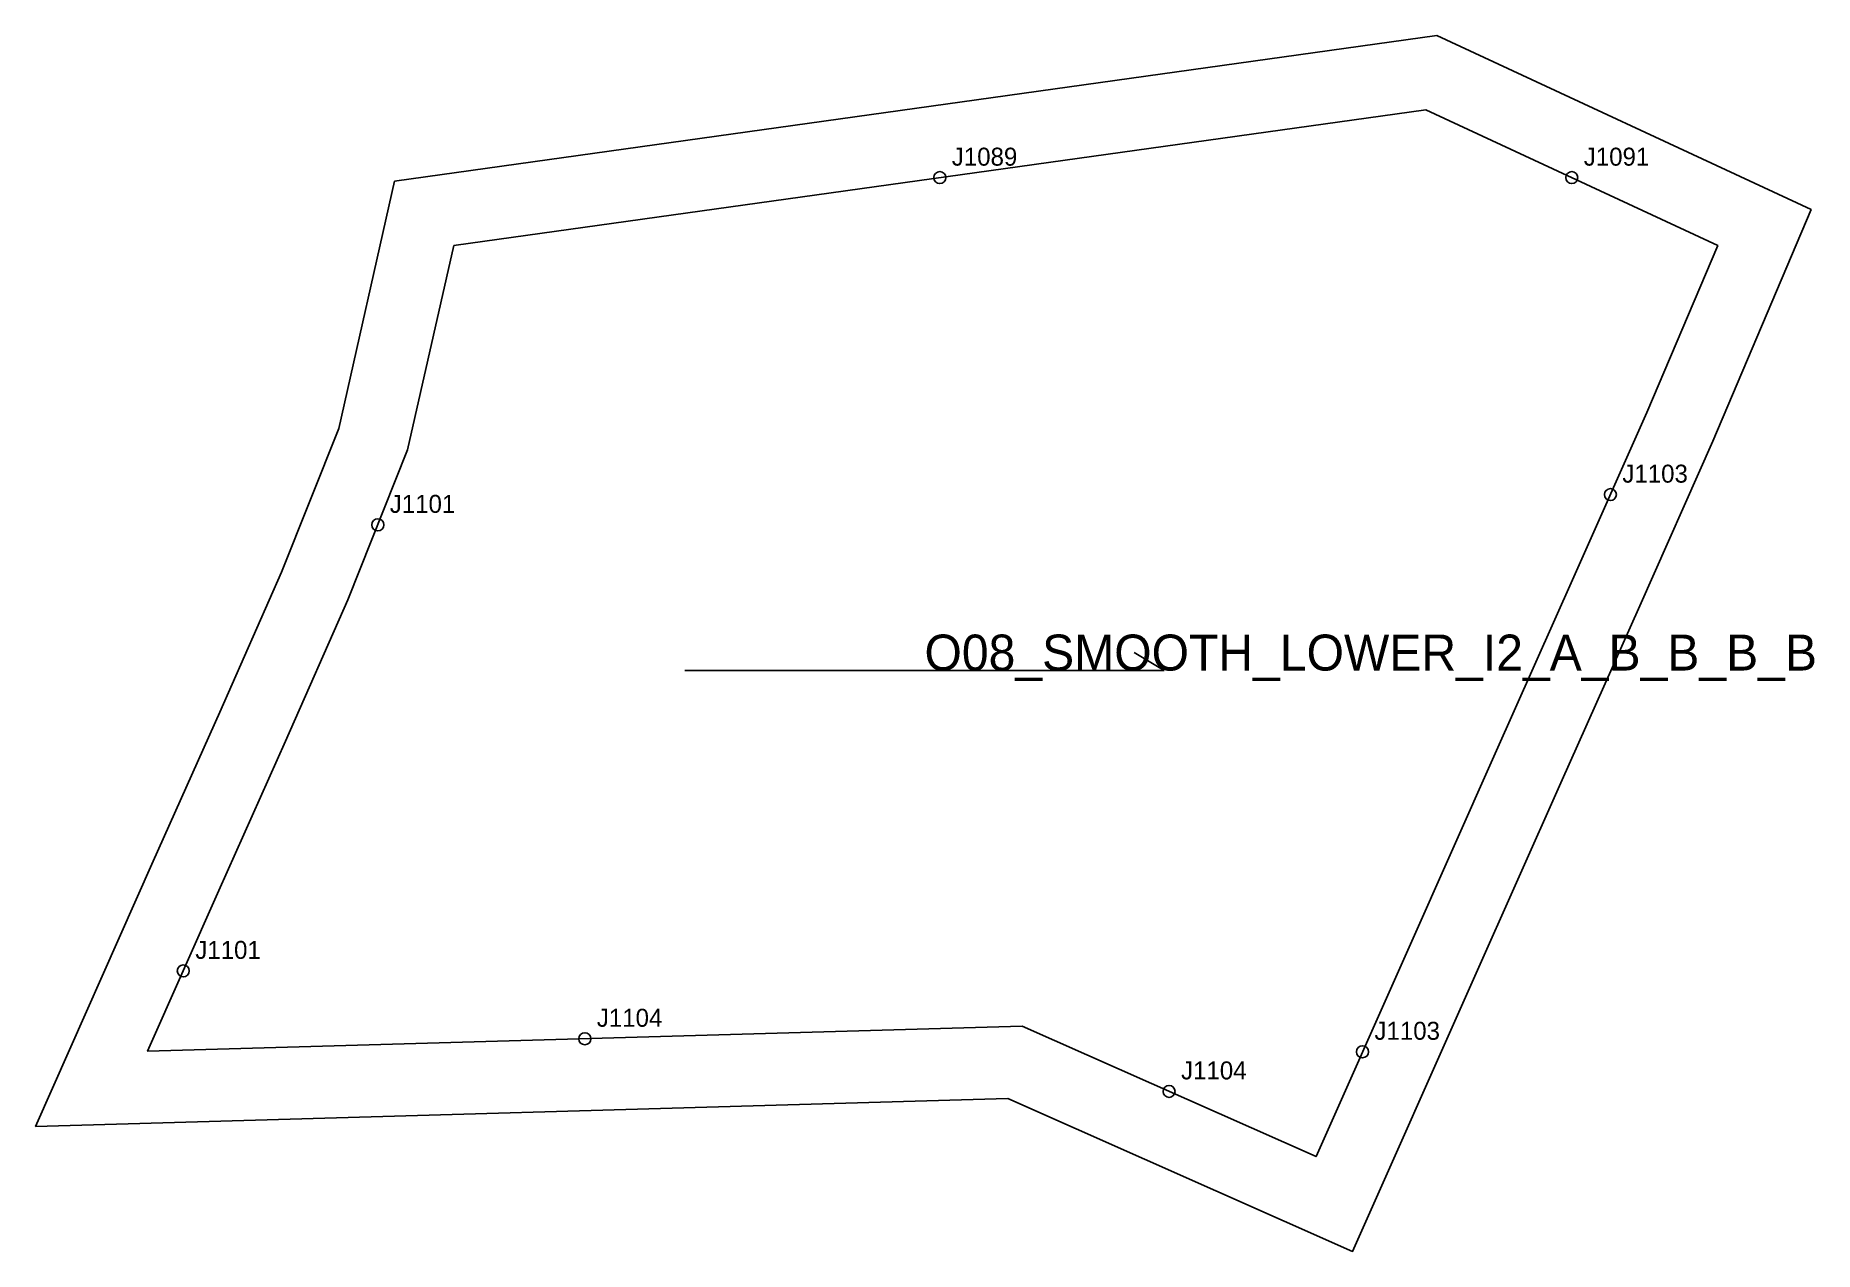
# Model space of a CAD drawing. Header units: millimetres. Extents: x -70 to 227, y -168 to 35.
import ezdxf

# ---------------------------------------------------------------- set-up
doc = ezdxf.new("R2010")
doc.units = ezdxf.units.MM
for name, color, linetype in [('CUT', 1, 'Continuous'), ('GRAIN', 3, 'Continuous'), ('LABEL', 7, 'Continuous'), ('NOTCH', 2, 'Continuous'), ('SEW', 5, 'Continuous')]:
    doc.layers.add(name, color=color, linetype=linetype)

msp = doc.modelspace()

# ---------------------------------------------------------------- linework, layer by layer
at = {"layer": 'CUT'}
msp.add_lwpolyline([(-9.88, 10.74), (164.08, 35.03), (226.52, 5.99), (210.11, -32.66), (197.92, -60.13), (184.74, -89.66), (170.38, -121.92), (150, -167.83), (92.48, -142.33), (-69.79, -146.98), (-50.14, -102.73), (-39.02, -77.83), (-28.73, -54.48), (-19.19, -30.51), (-9.88, 10.74)], close=True, dxfattribs=at)
at = {"layer": 'GRAIN'}
for p, q in [((118.56, -70.91), (113.56, -67.91)), ((38.56, -70.91), (118.56, -70.91))]:
    msp.add_line(p, q, dxfattribs=at)
at = {"layer": 'NOTCH'}
for centre in [(81.12, 11.33), (186.59, 11.33), (193.03, -41.56), (-12.67, -46.6), (-45.13, -121.02), (21.88, -132.35), (151.66, -134.52), (119.38, -141.13)]:
    msp.add_circle(centre, 1, dxfattribs=at)
at = {"layer": 'SEW'}
msp.add_lwpolyline([(0, 0), (162.24, 22.66), (210.94, 0), (199.11, -27.88), (186.95, -55.25), (173.78, -84.77), (159.42, -117.05), (143.9, -152), (94.85, -130.26), (-51.09, -134.44), (-39.18, -107.61), (-28.05, -82.7), (-17.66, -59.12), (-7.69, -34.07)], close=True, dxfattribs=at)

# ---------------------------------------------------------------- texts
at = {"layer": 'LABEL'}
for s, height, p in [('J1089', 3, (83.12, 13.33)), ('J1091', 3, (188.59, 13.33)), ('J1103', 3, (195.03, -39.56)), ('J1101', 3, (-10.67, -44.6)), ('O08_SMOOTH_LOWER_I2_A_B_B_B_B', 6, (78.56, -70.91)), ('J1101', 3, (-43.13, -119.02)), ('J1104', 3, (23.88, -130.35)), ('J1103', 3, (153.66, -132.52)), ('J1104', 3, (121.38, -139.13))]:
    msp.add_text(s, height=height, dxfattribs=at).set_placement(p)

doc.saveas('drawing.dxf')
